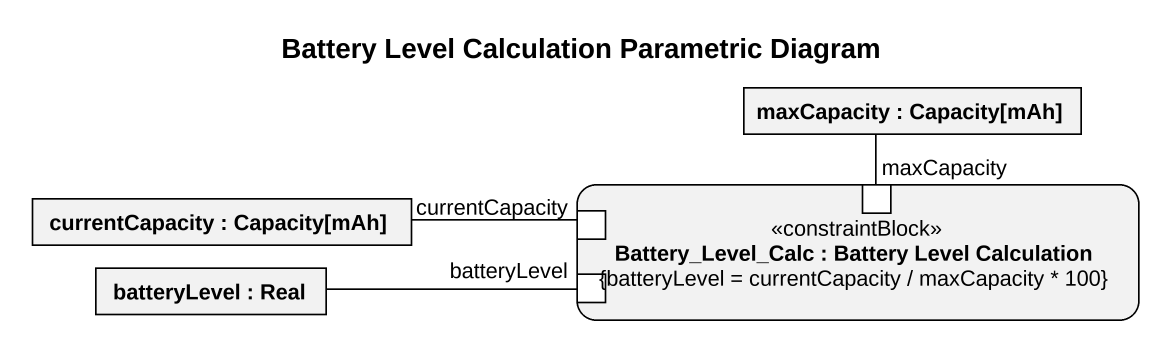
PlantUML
@startuml
title Battery Level Calculation Parametric Diagram
rectangle "maxCapacity : Capacity[mAh]" as maxCapacity
rectangle "currentCapacity : Capacity[mAh]" as currentCapacity
rectangle "Battery_Level_Calc : Battery Level Calculation\n{batteryLevel = currentCapacity / maxCapacity * 100}" as Battery_Level_Calc <<constraintBlock>> {
  port "currentCapacity" as currentCapacity_2
  port "maxCapacity" as maxCapacity_2
  port "batteryLevel" as batteryLevel_2
}
rectangle "batteryLevel : Real" as batteryLevel
maxCapacity -- maxCapacity_2
currentCapacity_2 -left- currentCapacity
batteryLevel_2 -left- batteryLevel
@enduml
